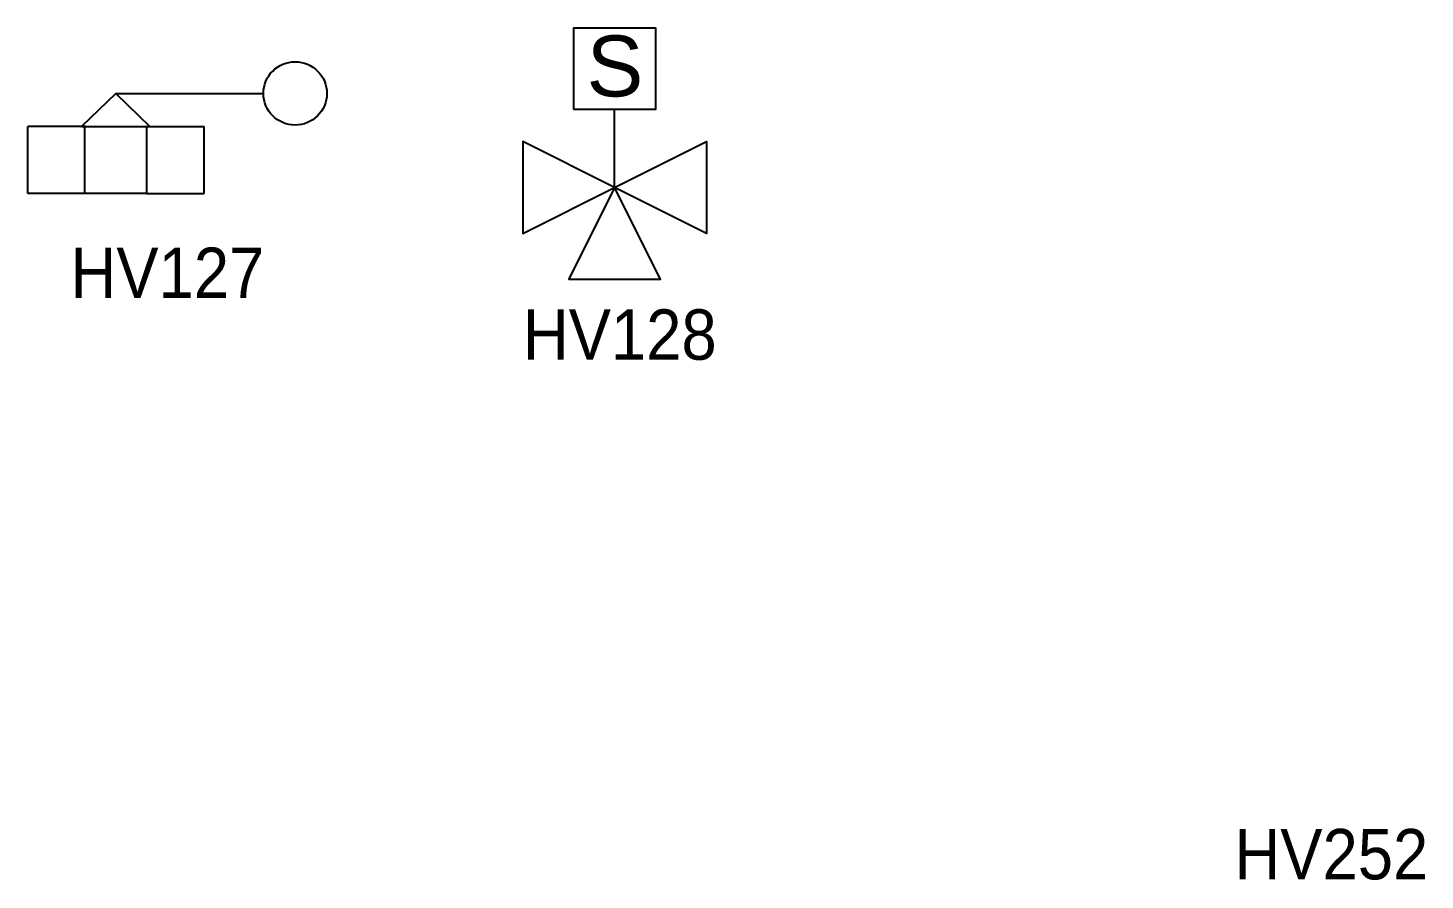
# Model space of a CAD drawing. Header units: millimetres. Extents: x -193 to 823, y -32 to 284.
# Drawn here: x 179.6 to 235.1, y 38.8 to 72.7 of the extents above; entities that cross this region are included whole.
import ezdxf
from ezdxf.enums import TextEntityAlignment as Align

# ---------------------------------------------------------------- set-up
doc = ezdxf.new("R2010")
doc.units = ezdxf.units.MM
doc.layers.add('-Testi', color=7, linetype='Continuous', lineweight=35)
doc.styles.get("Standard").update_dxf_attribs({"font": 'arial.ttf'})

# ---------------------------------------------------------------- blocks, each defined once
blk = doc.blocks.new('hydraulic\xa0lever')
for p, q in [((0, 1.309), (-1.361, 0)), ((0, 1.309), (1.361, 0)), ((0, 1.309), (5.862, 1.309)), ((-1.196, 0), (-3.481, 0)), ((-3.481, -2.669), (-3.481, 0)), ((-1.361, 0), (1.361, 0)), ((1.22, 0), (3.506, 0)), ((3.506, -2.669), (3.506, 0)), ((-1.196, -2.669), (-3.481, -2.669)), ((1.22, -2.669), (3.506, -2.669))]:
    blk.add_line(p, q)
blk.add_lwpolyline([(-1.22, 0), (1.22, 0), (1.22, -2.669), (-1.22, -2.669)], close=True)
blk.add_circle((7.12, 1.309), 1.258)
at = {"flags": 1}
for tag, p, height in [('ACT_NO_NC', (0, 0), 2.5), ('SKID', (0, 0), 2.5), ('SEAL_MAT', (0, 0), 2.5), ('SIZE', (0, 0), 2.5), ('SUPPLIER', (0, 0), 2.5), ('Q(m3/h)', (0, 0), 2.5), ('CAP.(TANK L)', (0, 0), 2.5), ('UNIT', (0, 0), 2.5), ('PN_bar', (0, 0), 2.5), ('POWER_KW', (0, 0), 2.5), ('MODEL', (0, 0), 2.5), ('NOTES', (0, 0), 2.5), ('DATASHEET', (0, 0), 2.5), ('FLUID', (0, 0), 2.5), ('MATERIAL', (0, 0), 2.5), ('BRAND', (0, 0), 2.5), ('TYPE', (-0.527, -0.638), 0.25), ('CONNECTIONTYPE', (-0.52, -0.789), 0.1), ('DESCRIPTION', (-0.496, -0.902), 0.0703)]:
    blk.add_attdef(tag, p, '', height=height, dxfattribs=at)
blk = doc.blocks.new('Tag_block')
at = {"flags": 1}
for tag, p in [('ACT_NO_NC', (0, 0)), ('SKID', (0, 0)), ('SEAL_MAT', (0, 0)), ('SIZE', (0, 0)), ('SUPPLIER', (0, 0)), ('Q(m3/h)', (0, 0)), ('CAP.(TANK L)', (0, 0)), ('CONNECTIONTYPE', (0, 0)), ('UNIT', (0, 0)), ('PN_bar', (0, 0)), ('DESCRIPTION', (0, 0)), ('POWER_KW', (0, 0)), ('MODEL', (0, 0)), ('NOTES', (0, 0)), ('DATASHEET', (0, 0)), ('FLUID', (0, 0)), ('MATERIAL', (0, 0)), ('BRAND', (0, 0)), ('TYPE', (-11.399, -6.098))]:
    blk.add_attdef(tag, p, '', height=2.5, dxfattribs=at)
at = {"color": 0, "linetype": 'ByBlock', "lineweight": -2}
blk.add_attdef('#(TARGETOBJECT.TAG)', text='', height=2.5, dxfattribs=at).set_placement((0, 0), align=Align.MIDDLE_CENTER)
blk = doc.blocks.new('Valve 3-way selenoid')
blk.add_line((0, 0), (0, 3.095))
blk.add_lwpolyline([(-1.619, 3.095), (-1.619, 6.334), (1.619, 6.334), (1.619, 3.095)], close=True)
for points in [[(0, 0), (-3.645, 1.823), (-3.645, -1.823), (0, 0)], [(0, 0), (3.645, 1.823), (3.645, -1.823), (0, 0)], [(0, 0), (-1.823, -3.645), (1.823, -3.645), (0, 0)]]:
    blk.add_lwpolyline(points)
at = {"layer": '-Testi', "insert": (0.013, 4.806), "char_height": 2.419, "width": 2.83134, "attachment_point": 5}
blk.add_mtext('S', dxfattribs=at)
at = {"flags": 1}
for tag, p, height in [('ACT_NO_NC', (0, 0), 2.5), ('SKID', (0, 0), 2.5), ('SEAL_MAT', (0, 0), 2.5), ('SIZE', (0, 0), 2.5), ('SUPPLIER', (0, 0), 2.5), ('Q(m3/h)', (0, 0), 2.5), ('CAP.(TANK L)', (0, 0), 2.5), ('UNIT', (0, 0), 2.5), ('PN_bar', (0, 0), 2.5), ('POWER_KW', (0, 0), 2.5), ('MODEL', (0, 0), 2.5), ('NOTES', (0, 0), 2.5), ('DATASHEET', (0, 0), 2.5), ('FLUID', (0, 0), 2.5), ('MATERIAL', (0, 0), 2.5), ('BRAND', (0, 0), 2.5), ('TYPE', (0, 0), 0.25), ('CONNECTIONTYPE', (-0.57, -0.473), 0.1), ('DESCRIPTION', (-0.546, -0.586), 0.0703)]:
    blk.add_attdef(tag, p, '', height=height, dxfattribs=at)

msp = doc.modelspace()

# ---------------------------------------------------------------- block references
for name, p in [('Valve 3-way selenoid', (202.899, 66.336)), ('hydraulic\xa0lever', (183.101, 68.76))]:
    msp.add_blockref(name, p)
ref = msp.add_blockref('Tag_block', (185.155, 62.95))
ref.add_attrib('#(TargetObject.Tag)', 'HV127', dxfattribs={"color": 0, "linetype": 'ByBlock', "lineweight": -2, "height": 2, "width": 0.9}).set_placement((185.155, 62.95), align=Align.MIDDLE_CENTER)
ref = msp.add_blockref('Tag_block', (203.104, 60.496))
ref.add_attrib('#(TargetObject.Tag)', 'HV128', dxfattribs={"color": 0, "linetype": 'ByBlock', "lineweight": -2, "height": 2, "width": 0.9}).set_placement((203.104, 60.496), align=Align.MIDDLE_CENTER)
ref = msp.add_blockref('Tag_block', (231.336, 39.868))
ref.add_attrib('#(TargetObject.Tag)', 'HV252', dxfattribs={"color": 0, "linetype": 'ByBlock', "lineweight": -2, "height": 2, "width": 0.9}).set_placement((231.336, 39.868), align=Align.MIDDLE_CENTER)

doc.saveas('drawing.dxf')
